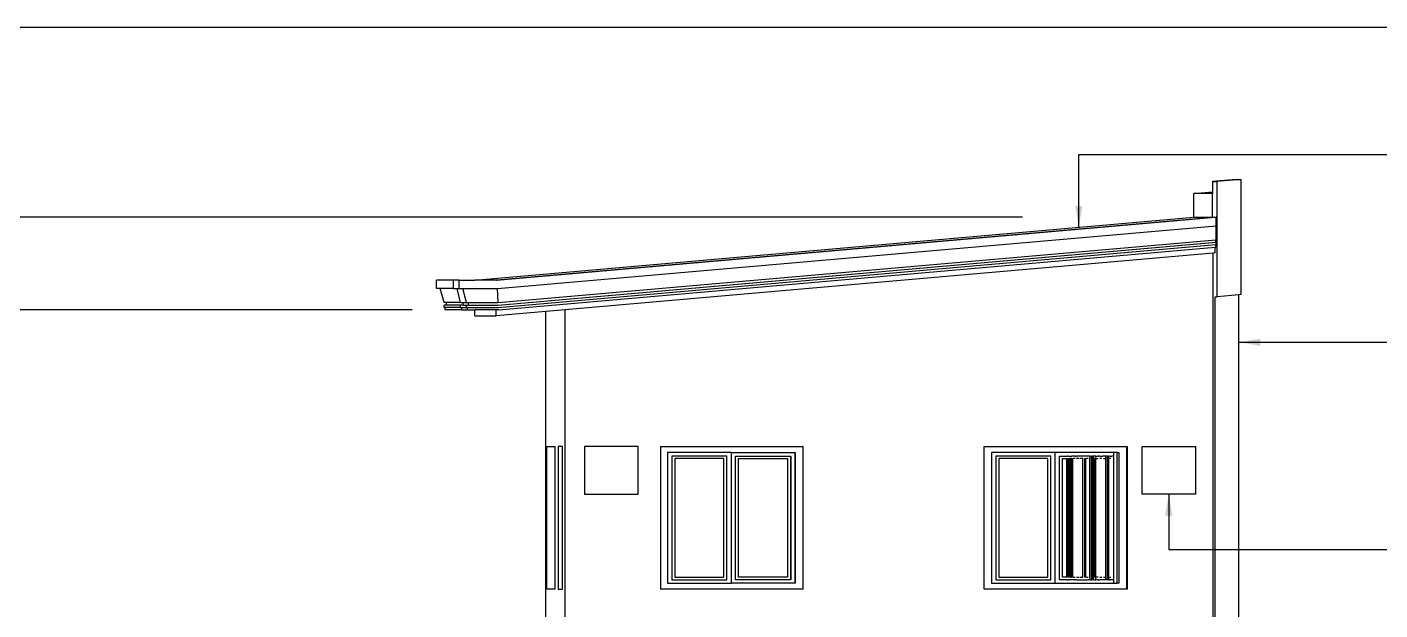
# Model space of a CAD drawing. Header units: inches. Extents: x 7263 to 14962, y 1317 to 2926.
# Drawn here: x 7430.6 to 7441.97, y 1498.35 to 1503.25 of the extents above; entities that cross this region are included whole.
import ezdxf

# ---------------------------------------------------------------- set-up
doc = ezdxf.new("R2010")
doc.units = ezdxf.units.IN
doc.header["$MEASUREMENT"] = 0
doc.layers.add('Layer6', color=6, linetype='Continuous')
doc.layers.add('Layer8', color=8, linetype='Continuous')
doc.styles.get("Standard").update_dxf_attribs({"font": ''})
doc.styles.get('Standard').set_extended_font_data('Tw Cen MT Condensed')
doc.dimstyles.get("Standard").update_dxf_attribs({"dimtxt": 0.2, "dimasz": 0.18, "dimexe": 0.18, "dimexo": 0.0625, "dimgap": 0.09, "dimtad": 0, "dimzin": 0, "dimdsep": 46, "dimtxsty": 'Standard', "dimblk": 'ARCHTICK', "dimcen": 0.09, "dimclrd": 8, "dimclre": 8, "dimclrt": 2, "dimadec": 0, "dimazin": 0, "dimtfac": 1, "dimtofl": 0, "dimtmove": 0, "dimatfit": 3, "dimfxl": 1, "dimtolj": 1, "dimtzin": 0, "dimarcsym": 0})

# ---------------------------------------------------------------- blocks, each defined once
blk = doc.blocks.new('_ArchTick')
at = {"color": 0, "linetype": 'ByBlock', "const_width": 0.15}
blk.add_lwpolyline([(-0.5, -0.5), (0.5, 0.5)], dxfattribs=at)

msp = doc.modelspace()

# ---------------------------------------------------------------- linework, layer by layer
for p, q in [((7440.767, 1501.973), (7440.567, 1501.956)), ((7440.567, 1501.956), (7440.606, 1501.956)), ((7440.567, 1501.956), (7440.567, 1501.87)), ((7440.806, 1501.973), (7440.606, 1501.956)), ((7440.606, 1500.987), (7440.606, 1501.956)), ((7440.767, 1501.973), (7440.806, 1501.973)), ((7440.806, 1501.005), (7440.806, 1501.973)), ((7440.408, 1501.856), (7440.567, 1501.87)), ((7440.408, 1501.656), (7440.408, 1501.856)), ((7440.567, 1501.856), (7440.408, 1501.856)), ((7440.567, 1501.87), (7440.567, 1501.856)), ((7440.567, 1501.656), (7440.567, 1501.856)), ((7434.363, 1501.127), (7440.408, 1501.656)), ((7434.543, 1501.127), (7440.588, 1501.656)), ((7434.544, 1501.127), (7440.588, 1501.656)), ((7440.597, 1501.656), (7434.552, 1501.127)), ((7434.555, 1501.056), (7440.596, 1501.584)), ((7440.408, 1501.656), (7440.408, 1501.656)), ((7440.408, 1501.656), (7440.567, 1501.656)), ((7440.567, 1501.656), (7440.588, 1501.656)), ((7440.588, 1501.656), (7440.588, 1501.656)), ((7440.588, 1501.656), (7440.589, 1501.656)), ((7440.589, 1501.656), (7440.597, 1501.656)), ((7440.596, 1501.465), (7440.596, 1501.584)), ((7440.596, 1501.584), (7440.597, 1501.584)), ((7440.597, 1501.584), (7440.597, 1501.656)), ((7434.559, 1500.937), (7440.595, 1501.465)), ((7440.595, 1501.445), (7440.595, 1501.465)), ((7440.595, 1501.465), (7440.596, 1501.465)), ((7434.559, 1500.917), (7440.595, 1501.445)), ((7434.559, 1500.917), (7440.596, 1501.445)), ((7434.56, 1500.897), (7440.595, 1501.425)), ((7434.561, 1500.877), (7440.588, 1501.404)), ((7440.571, 1501.354), (7435.123, 1500.877)), ((7440.588, 1501.356), (7440.571, 1501.354)), ((7440.571, 1498.156), (7440.571, 1501.354)), ((7440.588, 1501.404), (7440.595, 1501.405)), ((7440.588, 1501.356), (7440.588, 1501.404)), ((7440.595, 1501.445), (7440.596, 1501.445)), ((7440.595, 1501.405), (7440.595, 1501.425)), ((7440.595, 1501.425), (7440.596, 1501.425)), ((7440.596, 1501.425), (7440.596, 1501.445)), ((7434.183, 1501.127), (7434.042, 1501.127)), ((7434.042, 1501.056), (7434.042, 1501.127)), ((7434.183, 1501.056), (7434.183, 1501.127)), ((7434.232, 1501.127), (7434.183, 1501.127)), ((7434.232, 1501.056), (7434.232, 1501.127)), ((7434.232, 1501.127), (7434.363, 1501.127)), ((7434.543, 1501.127), (7434.363, 1501.127)), ((7434.544, 1501.127), (7434.543, 1501.127)), ((7434.552, 1501.127), (7434.544, 1501.127)), ((7434.073, 1501.056), (7434.042, 1501.056)), ((7434.104, 1500.937), (7434.073, 1501.056)), ((7434.183, 1501.056), (7434.073, 1501.056)), ((7434.183, 1501.056), (7434.214, 1501.056)), ((7434.244, 1500.937), (7434.214, 1501.056)), ((7434.214, 1501.056), (7434.232, 1501.056)), ((7434.232, 1501.056), (7434.262, 1501.056)), ((7434.292, 1500.937), (7434.262, 1501.056)), ((7434.262, 1501.056), (7434.554, 1501.056)), ((7434.554, 1501.056), (7434.555, 1501.056)), ((7434.559, 1500.937), (7434.554, 1501.056)), ((7440.806, 1501.005), (7440.788, 1501.003)), ((7434.124, 1500.937), (7434.104, 1500.937)), ((7434.104, 1500.897), (7434.104, 1500.917)), ((7434.124, 1500.917), (7434.104, 1500.917)), ((7434.114, 1500.897), (7434.104, 1500.897)), ((7434.114, 1500.877), (7434.114, 1500.897)), ((7434.244, 1500.897), (7434.114, 1500.897)), ((7434.124, 1500.917), (7434.124, 1500.937)), ((7434.244, 1500.937), (7434.124, 1500.937)), ((7434.244, 1500.917), (7434.124, 1500.917)), ((7434.244, 1500.937), (7434.264, 1500.937)), ((7434.244, 1500.897), (7434.244, 1500.917)), ((7434.264, 1500.917), (7434.244, 1500.917)), ((7434.244, 1500.897), (7434.254, 1500.897)), ((7434.254, 1500.877), (7434.254, 1500.897)), ((7434.254, 1500.897), (7434.292, 1500.897)), ((7434.264, 1500.917), (7434.264, 1500.937)), ((7434.264, 1500.937), (7434.292, 1500.937)), ((7434.264, 1500.917), (7434.292, 1500.917)), ((7434.292, 1500.937), (7434.311, 1500.937)), ((7434.292, 1500.897), (7434.292, 1500.917)), ((7434.292, 1500.917), (7434.311, 1500.917)), ((7434.292, 1500.897), (7434.302, 1500.897)), ((7434.302, 1500.877), (7434.302, 1500.897)), ((7434.302, 1500.897), (7434.56, 1500.897)), ((7434.311, 1500.917), (7434.311, 1500.937)), ((7434.311, 1500.937), (7434.559, 1500.937)), ((7434.311, 1500.917), (7434.559, 1500.917)), ((7434.559, 1500.917), (7434.559, 1500.917)), ((7440.588, 1498.123), (7440.588, 1500.987)), ((7440.588, 1500.987), (7440.606, 1500.987)), ((7440.788, 1501.003), (7440.606, 1500.987)), ((7440.788, 1498.123), (7440.788, 1501.003)), ((7434.254, 1500.877), (7434.114, 1500.877)), ((7434.254, 1500.877), (7434.302, 1500.877)), ((7434.302, 1500.877), (7434.363, 1500.877)), ((7434.363, 1500.827), (7434.363, 1500.877)), ((7434.543, 1500.877), (7434.363, 1500.877)), ((7434.363, 1500.827), (7434.543, 1500.827)), ((7434.543, 1500.827), (7434.543, 1500.877)), ((7434.561, 1500.877), (7434.543, 1500.877)), ((7434.96, 1500.863), (7434.543, 1500.827)), ((7435.123, 1500.877), (7434.96, 1500.863)), ((7434.96, 1498.22), (7434.96, 1500.863)), ((7435.123, 1498.221), (7435.123, 1500.877)), ((7434.969, 1498.527), (7434.969, 1499.727)), ((7434.969, 1499.727), (7435.037, 1499.727)), ((7435.037, 1499.727), (7435.037, 1498.527)), ((7435.065, 1499.727), (7435.065, 1498.527)), ((7435.099, 1499.727), (7435.065, 1499.727)), ((7435.099, 1498.527), (7435.099, 1499.727)), ((7435.923, 1499.727), (7435.923, 1498.527)), ((7435.923, 1499.727), (7437.121, 1499.727)), ((7435.984, 1499.677), (7435.984, 1498.577)), ((7436.52, 1499.677), (7435.984, 1499.677)), ((7436.02, 1499.647), (7436.02, 1498.607)), ((7436.482, 1499.647), (7436.02, 1499.647)), ((7436.482, 1498.607), (7436.482, 1499.647)), ((7436.482, 1499.647), (7436.482, 1499.647)), ((7436.482, 1498.607), (7436.482, 1499.647)), ((7436.52, 1499.677), (7437.056, 1499.677)), ((7436.52, 1498.577), (7436.52, 1499.677)), ((7436.556, 1499.647), (7437.018, 1499.647)), ((7436.556, 1498.607), (7436.556, 1499.647)), ((7437.018, 1499.647), (7437.018, 1498.607)), ((7437.018, 1499.647), (7437.019, 1499.647)), ((7437.019, 1499.647), (7437.019, 1498.607)), ((7437.056, 1499.677), (7437.056, 1498.577)), ((7437.058, 1499.677), (7437.056, 1499.677)), ((7437.058, 1498.577), (7437.058, 1499.677)), ((7437.121, 1499.727), (7437.121, 1498.527)), ((7437.123, 1499.727), (7437.121, 1499.727)), ((7437.123, 1498.527), (7437.123, 1499.727)), ((7438.647, 1498.527), (7438.647, 1499.727)), ((7438.647, 1499.727), (7439.844, 1499.727)), ((7438.707, 1499.677), (7438.707, 1498.577)), ((7439.244, 1499.677), (7438.707, 1499.677)), ((7438.744, 1499.647), (7438.744, 1498.607)), ((7439.206, 1499.647), (7438.744, 1499.647)), ((7439.206, 1498.607), (7439.206, 1499.647)), ((7439.206, 1499.647), (7439.206, 1499.647)), ((7439.206, 1498.607), (7439.206, 1499.647)), ((7439.244, 1498.577), (7439.244, 1499.677)), ((7439.736, 1499.677), (7439.244, 1499.677)), ((7439.28, 1499.647), (7439.344, 1499.647)), ((7439.28, 1498.607), (7439.28, 1499.647)), ((7439.351, 1499.647), (7439.344, 1499.647)), ((7439.351, 1499.647), (7439.369, 1499.647)), ((7439.369, 1499.647), (7439.37, 1499.647)), ((7439.37, 1499.647), (7439.383, 1499.647)), ((7439.412, 1499.647), (7439.383, 1499.647)), ((7439.412, 1499.647), (7439.421, 1499.647)), ((7439.454, 1499.647), (7439.421, 1499.647)), ((7439.52, 1499.647), (7439.454, 1499.647)), ((7439.537, 1499.647), (7439.52, 1499.647)), ((7439.537, 1499.627), (7439.537, 1499.647)), ((7439.537, 1499.647), (7439.55, 1499.647)), ((7439.55, 1499.647), (7439.553, 1499.647)), ((7439.55, 1499.627), (7439.55, 1499.647)), ((7439.553, 1499.627), (7439.553, 1499.647)), ((7439.565, 1499.647), (7439.553, 1499.647)), ((7439.565, 1499.627), (7439.565, 1499.647)), ((7439.586, 1499.647), (7439.565, 1499.647)), ((7439.586, 1499.647), (7439.603, 1499.647)), ((7439.586, 1499.627), (7439.586, 1499.647)), ((7439.617, 1499.647), (7439.603, 1499.647)), ((7439.617, 1499.647), (7439.636, 1499.647)), ((7439.636, 1499.647), (7439.641, 1499.647)), ((7439.669, 1499.647), (7439.645, 1499.647)), ((7439.669, 1499.627), (7439.669, 1499.647)), ((7439.684, 1499.647), (7439.669, 1499.647)), ((7439.684, 1499.647), (7439.694, 1499.647)), ((7439.684, 1499.627), (7439.684, 1499.647)), ((7439.694, 1499.627), (7439.694, 1499.647)), ((7439.702, 1499.647), (7439.694, 1499.647)), ((7439.702, 1499.647), (7439.712, 1499.647)), ((7439.712, 1499.647), (7439.718, 1499.647)), ((7439.736, 1499.647), (7439.719, 1499.647)), ((7439.736, 1499.647), (7439.736, 1499.677)), ((7439.764, 1499.677), (7439.736, 1499.677)), ((7439.736, 1499.647), (7439.737, 1499.647)), ((7439.736, 1498.607), (7439.736, 1499.647)), ((7439.764, 1498.577), (7439.764, 1499.677)), ((7439.764, 1499.677), (7439.782, 1499.677)), ((7439.782, 1498.577), (7439.782, 1499.677)), ((7439.844, 1499.727), (7439.844, 1498.527)), ((7439.844, 1499.727), (7439.847, 1499.727)), ((7439.847, 1499.727), (7439.847, 1498.527)), ((7436.045, 1499.627), (7436.045, 1498.627)), ((7436.456, 1499.627), (7436.045, 1499.627)), ((7436.456, 1498.627), (7436.456, 1499.627)), ((7436.456, 1499.627), (7436.457, 1499.627)), ((7436.457, 1498.627), (7436.457, 1499.627)), ((7436.581, 1498.627), (7436.581, 1499.627)), ((7436.581, 1499.627), (7436.993, 1499.627)), ((7436.993, 1499.627), (7436.993, 1498.627)), ((7436.993, 1499.627), (7436.993, 1498.627)), ((7436.993, 1499.627), (7436.993, 1499.627)), ((7438.768, 1499.627), (7438.768, 1498.627)), ((7439.18, 1499.627), (7438.768, 1499.627)), ((7439.18, 1498.627), (7439.18, 1499.627)), ((7439.18, 1499.627), (7439.181, 1499.627)), ((7439.181, 1498.627), (7439.181, 1499.627)), ((7439.305, 1498.627), (7439.305, 1499.627)), ((7439.305, 1499.627), (7439.34, 1499.627)), ((7439.34, 1498.627), (7439.34, 1499.627)), ((7439.34, 1499.627), (7439.343, 1499.627)), ((7439.343, 1498.627), (7439.343, 1499.627)), ((7439.343, 1499.627), (7439.344, 1499.627)), ((7439.345, 1499.627), (7439.344, 1499.627)), ((7439.351, 1499.627), (7439.356, 1499.627)), ((7439.356, 1498.627), (7439.356, 1499.627)), ((7439.356, 1499.627), (7439.36, 1499.627)), ((7439.36, 1498.627), (7439.36, 1499.627)), ((7439.36, 1499.627), (7439.369, 1499.627)), ((7439.37, 1499.627), (7439.371, 1499.627)), ((7439.371, 1498.627), (7439.371, 1499.627)), ((7439.38, 1499.627), (7439.371, 1499.627)), ((7439.38, 1498.627), (7439.38, 1499.627)), ((7439.38, 1499.627), (7439.383, 1499.627)), ((7439.392, 1498.627), (7439.392, 1499.627)), ((7439.392, 1499.627), (7439.392, 1499.627)), ((7439.412, 1499.627), (7439.392, 1499.627)), ((7439.444, 1499.627), (7439.421, 1499.627)), ((7439.447, 1499.627), (7439.448, 1499.627)), ((7439.476, 1499.627), (7439.454, 1499.627)), ((7439.476, 1498.627), (7439.476, 1499.627)), ((7439.476, 1499.627), (7439.477, 1499.627)), ((7439.49, 1499.627), (7439.491, 1499.627)), ((7439.491, 1498.627), (7439.491, 1499.627)), ((7439.491, 1499.627), (7439.5, 1499.627)), ((7439.5, 1498.627), (7439.5, 1499.627)), ((7439.5, 1498.627), (7439.5, 1499.627)), ((7439.5, 1499.627), (7439.5, 1499.627)), ((7439.5, 1499.627), (7439.501, 1499.627)), ((7439.52, 1499.627), (7439.507, 1499.627)), ((7439.533, 1499.627), (7439.528, 1499.627)), ((7439.533, 1498.627), (7439.533, 1499.627)), ((7439.533, 1499.627), (7439.537, 1499.627)), ((7439.537, 1498.627), (7439.537, 1499.627)), ((7439.537, 1499.627), (7439.538, 1499.627)), ((7439.55, 1499.627), (7439.553, 1499.627)), ((7439.55, 1498.627), (7439.55, 1499.627)), ((7439.553, 1498.627), (7439.553, 1499.627)), ((7439.564, 1499.627), (7439.565, 1499.627)), ((7439.565, 1498.627), (7439.565, 1499.627)), ((7439.573, 1499.627), (7439.565, 1499.627)), ((7439.573, 1498.627), (7439.573, 1499.627)), ((7439.573, 1499.627), (7439.574, 1499.627)), ((7439.586, 1499.627), (7439.586, 1499.627)), ((7439.586, 1499.627), (7439.603, 1499.627)), ((7439.586, 1498.627), (7439.586, 1499.627)), ((7439.615, 1499.627), (7439.616, 1499.627)), ((7439.636, 1499.627), (7439.617, 1499.627)), ((7439.649, 1499.627), (7439.669, 1499.627)), ((7439.669, 1498.627), (7439.669, 1499.627)), ((7439.684, 1499.627), (7439.684, 1499.627)), ((7439.684, 1498.627), (7439.684, 1499.627)), ((7439.684, 1499.627), (7439.694, 1499.627)), ((7439.694, 1498.627), (7439.694, 1499.627)), ((7439.7, 1499.627), (7439.701, 1499.627)), ((7439.712, 1499.627), (7439.702, 1499.627)), ((7436.045, 1498.627), (7436.456, 1498.627)), ((7436.456, 1498.627), (7436.457, 1498.627)), ((7436.993, 1498.627), (7436.581, 1498.627)), ((7436.993, 1498.627), (7436.993, 1498.627)), ((7438.768, 1498.627), (7439.18, 1498.627)), ((7439.18, 1498.627), (7439.181, 1498.627)), ((7439.34, 1498.627), (7439.305, 1498.627)), ((7439.343, 1498.627), (7439.34, 1498.627)), ((7439.344, 1498.627), (7439.343, 1498.627)), ((7439.345, 1498.627), (7439.344, 1498.627)), ((7439.356, 1498.627), (7439.351, 1498.627)), ((7439.36, 1498.627), (7439.356, 1498.627)), ((7439.369, 1498.627), (7439.36, 1498.627)), ((7439.371, 1498.627), (7439.37, 1498.627)), ((7439.371, 1498.627), (7439.38, 1498.627)), ((7439.383, 1498.627), (7439.38, 1498.627)), ((7439.392, 1498.627), (7439.392, 1498.627)), ((7439.392, 1498.627), (7439.412, 1498.627)), ((7439.421, 1498.627), (7439.444, 1498.627)), ((7439.448, 1498.627), (7439.447, 1498.627)), ((7439.454, 1498.627), (7439.476, 1498.627)), ((7439.477, 1498.627), (7439.476, 1498.627)), ((7439.491, 1498.627), (7439.49, 1498.627)), ((7439.5, 1498.627), (7439.491, 1498.627)), ((7439.501, 1498.627), (7439.5, 1498.627)), ((7439.5, 1498.627), (7439.5, 1498.627)), ((7439.507, 1498.627), (7439.52, 1498.627)), ((7439.528, 1498.627), (7439.533, 1498.627)), ((7439.537, 1498.627), (7439.533, 1498.627)), ((7439.537, 1498.607), (7439.537, 1498.627)), ((7439.538, 1498.627), (7439.537, 1498.627)), ((7439.553, 1498.627), (7439.55, 1498.627)), ((7439.55, 1498.607), (7439.55, 1498.627)), ((7439.553, 1498.607), (7439.553, 1498.627)), ((7439.565, 1498.627), (7439.564, 1498.627)), ((7439.565, 1498.607), (7439.565, 1498.627)), ((7439.573, 1498.627), (7439.565, 1498.627)), ((7439.574, 1498.627), (7439.573, 1498.627)), ((7439.603, 1498.627), (7439.586, 1498.627)), ((7439.586, 1498.627), (7439.586, 1498.627)), ((7439.586, 1498.607), (7439.586, 1498.627)), ((7439.616, 1498.627), (7439.615, 1498.627)), ((7439.617, 1498.627), (7439.636, 1498.627)), ((7439.649, 1498.627), (7439.669, 1498.627)), ((7439.669, 1498.607), (7439.669, 1498.627)), ((7439.684, 1498.627), (7439.684, 1498.627)), ((7439.684, 1498.607), (7439.684, 1498.627)), ((7439.684, 1498.627), (7439.694, 1498.627)), ((7439.694, 1498.607), (7439.694, 1498.627)), ((7439.701, 1498.627), (7439.7, 1498.627)), ((7439.702, 1498.627), (7439.712, 1498.627)), ((7435.037, 1498.527), (7434.969, 1498.527)), ((7435.065, 1498.527), (7435.099, 1498.527)), ((7437.121, 1498.527), (7435.923, 1498.527)), ((7435.984, 1498.577), (7436.52, 1498.577)), ((7436.02, 1498.607), (7436.482, 1498.607)), ((7436.482, 1498.607), (7436.482, 1498.607)), ((7437.056, 1498.577), (7436.52, 1498.577)), ((7437.018, 1498.607), (7436.556, 1498.607)), ((7437.019, 1498.607), (7437.018, 1498.607)), ((7437.058, 1498.577), (7437.056, 1498.577)), ((7437.123, 1498.527), (7437.121, 1498.527)), ((7439.844, 1498.527), (7438.647, 1498.527)), ((7438.707, 1498.577), (7439.244, 1498.577)), ((7438.744, 1498.607), (7439.206, 1498.607)), ((7439.206, 1498.607), (7439.206, 1498.607)), ((7439.244, 1498.577), (7439.736, 1498.577)), ((7439.344, 1498.607), (7439.28, 1498.607)), ((7439.344, 1498.607), (7439.351, 1498.607)), ((7439.369, 1498.607), (7439.351, 1498.607)), ((7439.37, 1498.607), (7439.369, 1498.607)), ((7439.383, 1498.607), (7439.37, 1498.607)), ((7439.412, 1498.607), (7439.383, 1498.607)), ((7439.421, 1498.607), (7439.412, 1498.607)), ((7439.421, 1498.607), (7439.454, 1498.607)), ((7439.454, 1498.607), (7439.52, 1498.607)), ((7439.537, 1498.607), (7439.52, 1498.607)), ((7439.537, 1498.607), (7439.55, 1498.607)), ((7439.553, 1498.607), (7439.55, 1498.607)), ((7439.565, 1498.607), (7439.553, 1498.607)), ((7439.565, 1498.607), (7439.586, 1498.607)), ((7439.603, 1498.607), (7439.586, 1498.607)), ((7439.603, 1498.607), (7439.617, 1498.607)), ((7439.636, 1498.607), (7439.617, 1498.607)), ((7439.641, 1498.607), (7439.636, 1498.607)), ((7439.669, 1498.607), (7439.645, 1498.607)), ((7439.684, 1498.607), (7439.669, 1498.607)), ((7439.694, 1498.607), (7439.684, 1498.607)), ((7439.694, 1498.607), (7439.702, 1498.607)), ((7439.712, 1498.607), (7439.702, 1498.607)), ((7439.718, 1498.607), (7439.712, 1498.607)), ((7439.736, 1498.607), (7439.719, 1498.607)), ((7439.737, 1498.607), (7439.736, 1498.607)), ((7439.736, 1498.577), (7439.736, 1498.607)), ((7439.736, 1498.577), (7439.764, 1498.577)), ((7439.782, 1498.577), (7439.764, 1498.577)), ((7439.847, 1498.527), (7439.844, 1498.527))]:
    msp.add_line(p, q)
for points in [[(7435.736, 1499.727), (7435.286, 1499.727), (7435.286, 1499.327), (7435.736, 1499.327), (7435.736, 1499.727)], [(7439.973, 1499.727), (7440.423, 1499.727), (7440.423, 1499.327), (7439.973, 1499.327), (7439.973, 1499.727)]]:
    msp.add_lwpolyline(points)
at = {"layer": 'Layer8'}
for p, q in [((7438.968, 1501.656), (7420.335, 1501.656)), ((7433.835, 1500.877), (7420.335, 1500.877))]:
    msp.add_line(p, q, dxfattribs=at)

# ---------------------------------------------------------------- leaders
at = {"layer": 'Layer6', "annotation_type": 0, "has_hookline": 1, "hookline_direction": 0}
for points, text_width in [([(7429.888, 1496.391), (7429.888, 1503.255), (7443.501, 1503.255)], 3.343), ([(7439.442, 1501.571), (7439.442, 1502.183), (7443.501, 1502.183)], 3.819), ([(7440.788, 1500.604), (7443.501, 1500.604)], 1.524), ([(7440.198, 1499.327), (7440.198, 1498.86), (7443.501, 1498.86)], 2.867)]:
    msp.add_leader(points, dimstyle='Standard', dxfattribs=dict(at, text_width=text_width))

doc.saveas('drawing.dxf')
